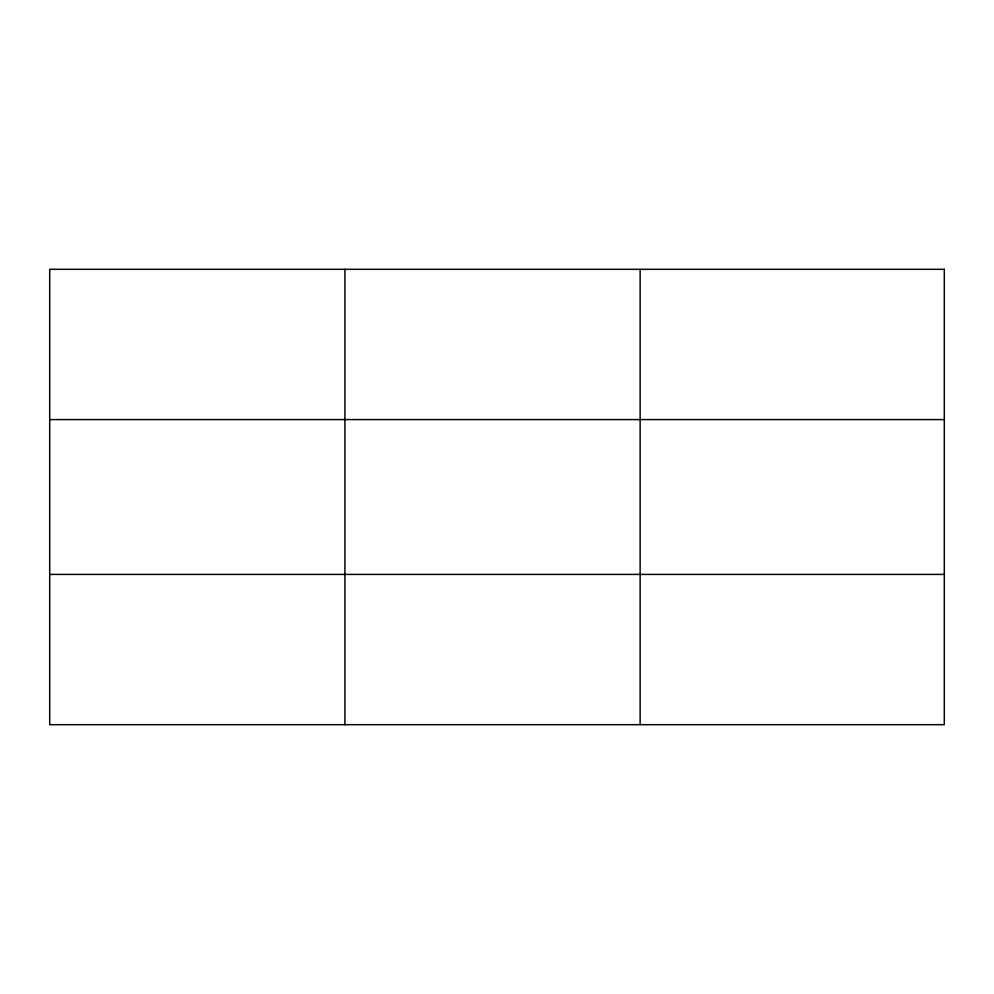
<?xml version="1.0" encoding="UTF-8"?>
<svg xmlns="http://www.w3.org/2000/svg" width="994" height="994" viewBox="0 0 994 994"><rect width="100%" height="100%" fill="white"/><g stroke="black" fill="none" stroke-linecap="round" stroke-linejoin="round"><path stroke-width="1.49" d="M344.918 724.688L344.918 269.312M640.136 724.688L640.136 269.312M49.7 419.592L944.3 419.592M49.7 574.408L944.3 574.408M944.3 269.312L944.3 724.688L49.7 724.688L49.7 269.312L944.3 269.312"/></g></svg>
